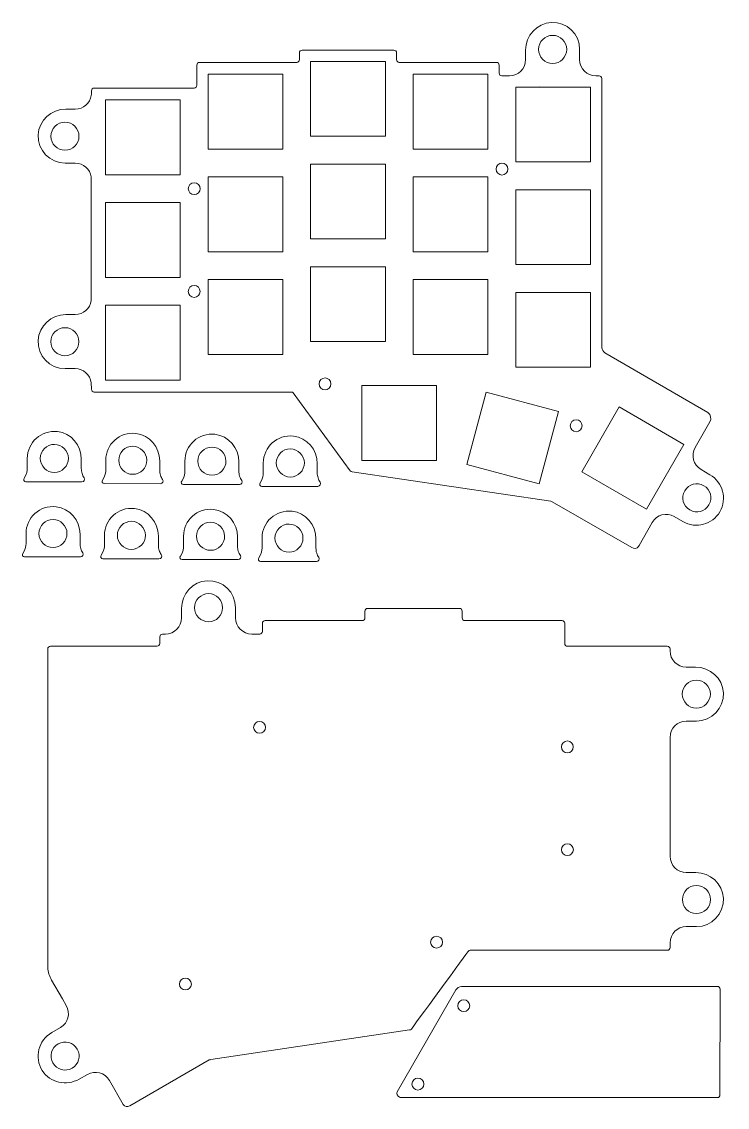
# Model space of a CAD drawing. Header units: millimetres. Extents: x 97 to 358, y 36 to 237.
# Drawn here: x 96.9 to 227.6, y 35.5 to 236.4 of the extents above; entities that cross this region are included whole.
import ezdxf

# ---------------------------------------------------------------- set-up
doc = ezdxf.new("R2010")
doc.units = ezdxf.units.MM
doc.header["$MEASUREMENT"] = 0
doc.layers.add('_U+5207_U+65AD_U+30D1_U+30B9', color=7, linetype='Continuous')

# ---------------------------------------------------------------- blocks, each defined once
blk = doc.blocks.new('block 4')
at = {"layer": '_U+5207_U+65AD_U+30D1_U+30B9', "color": 1, "lineweight": 9, "true_color": 0xff0000}
blk.add_open_spline([(192.62, 231.28), (192.62, 232.71), (193.78, 233.88), (195.22, 233.88), (196.65, 233.88), (197.82, 232.71), (197.82, 231.28), (197.82, 229.84), (196.65, 228.68), (195.22, 228.68), (193.78, 228.68), (192.62, 229.84), (192.62, 231.28), (192.62, 231.28), (192.62, 231.28), (192.62, 231.28)], degree=3, knots=[0, 0, 0, 0, 1, 1, 1, 2, 2, 2, 3, 3, 3, 4, 4, 4, 5, 5, 5, 5], dxfattribs=at)
blk = doc.blocks.new('block 3')
at = {"layer": '_U+5207_U+65AD_U+30D1_U+30B9', "color": 1, "lineweight": 9, "true_color": 0xff0000}
blk.add_open_spline([(185.82, 226.39), (185.55, 226.39), (185.32, 226.61), (185.32, 226.89), (185.32, 226.89), (185.32, 228.39), (185.32, 228.39), (185.32, 228.66), (185.1, 228.89), (184.82, 228.89), (184.82, 228.89), (166.82, 228.89), (166.82, 228.89), (166.54, 228.89), (166.32, 229.11), (166.32, 229.39), (166.32, 229.39), (166.32, 230.64), (166.32, 230.64), (166.32, 230.91), (166.1, 231.14), (165.82, 231.14), (165.82, 231.14), (148.82, 231.14), (148.82, 231.14), (148.54, 231.14), (148.32, 230.91), (148.32, 230.64), (148.32, 230.64), (148.32, 229.39), (148.32, 229.39), (148.32, 229.11), (148.1, 228.89), (147.82, 228.89), (147.82, 228.89), (129.82, 228.89), (129.82, 228.89), (129.54, 228.89), (129.32, 228.66), (129.32, 228.39), (129.32, 228.39), (129.32, 224.64), (129.32, 224.64), (129.32, 224.36), (129.09, 224.14), (128.82, 224.14), (128.82, 224.14), (110.31, 224.14), (110.31, 224.14), (110.04, 224.14), (109.81, 223.91), (109.81, 223.64), (109.81, 223.64), (109.81, 222.97), (109.81, 222.97), (109.81, 222.97), (109.77, 222.75), (109.77, 222.75), (109.54, 221.32), (108.3, 220.23), (106.81, 220.23), (106.81, 220.23), (105.07, 220.23), (105.07, 220.23), (102.37, 220.23), (100.06, 218.16), (99.93, 215.47), (99.8, 212.6), (102.08, 210.23), (104.93, 210.23), (104.93, 210.23), (106.81, 210.23), (106.81, 210.23), (108.31, 210.23), (109.54, 209.13), (109.77, 207.7), (109.77, 207.7), (109.77, 184.79), (109.77, 184.79), (109.56, 183.33), (108.31, 182.21), (106.8, 182.21), (106.8, 182.21), (105.06, 182.21), (105.06, 182.21), (102.36, 182.21), (100.05, 180.14), (99.92, 177.45), (99.79, 174.58), (102.07, 172.21), (104.92, 172.21), (104.92, 172.21), (106.8, 172.21), (106.8, 172.21), (108.32, 172.21), (109.57, 171.08), (109.77, 169.61), (109.77, 169.61), (109.81, 168.38), (109.81, 168.38), (109.81, 168.11), (110.04, 167.88), (110.31, 167.88), (110.31, 167.88), (146.82, 167.88), (146.82, 167.88), (146.95, 167.88), (147.08, 167.83), (147.17, 167.74), (147.17, 167.74), (157.72, 153.28), (157.72, 153.28), (157.82, 153.2), (157.94, 153.14), (158.07, 153.13), (158.07, 153.13), (194.86, 147.66), (194.86, 147.66), (194.96, 147.65), (195.05, 147.62), (195.14, 147.59), (195.14, 147.59), (209.89, 139.1), (209.89, 139.1), (210.29, 138.82), (210.83, 138.92), (211.11, 139.31), (211.11, 139.31), (211.22, 139.51), (211.22, 139.51), (211.22, 139.51), (213.64, 143.75), (213.64, 143.75), (214.47, 145.19), (216.32, 145.68), (217.75, 144.84), (217.75, 144.84), (219.36, 143.9), (219.36, 143.9), (221.75, 142.52), (224.81, 143.34), (226.19, 145.73), (227.57, 148.13), (226.75, 151.18), (224.36, 152.57), (224.36, 152.57), (224.36, 152.57), (224.36, 152.57), (224.36, 152.57), (222.71, 153.53), (222.71, 153.53), (221.29, 154.37), (220.81, 156.18), (221.62, 157.61), (221.62, 157.61), (224.1, 161.94), (224.1, 161.94), (224.1, 161.94), (224.36, 162.37), (224.36, 162.37), (224.67, 162.95), (224.51, 163.67), (223.98, 164.07), (223.98, 164.07), (204.9, 175.11), (204.9, 175.11), (204.61, 175.37), (204.4, 175.71), (204.32, 176.1), (204.32, 176.1), (204.32, 208.39), (204.32, 208.39), (204.32, 208.39), (204.32, 224.65), (204.32, 224.65), (204.32, 224.65), (204.32, 225.89), (204.32, 225.89), (204.32, 226.16), (204.1, 226.39), (203.82, 226.39), (203.82, 226.39), (203.22, 226.39), (203.22, 226.39), (201.56, 226.4), (200.22, 227.74), (200.22, 229.39), (200.22, 229.39), (200.22, 231.28), (200.22, 231.28), (200.22, 234.12), (197.85, 236.41), (194.98, 236.27), (192.29, 236.15), (190.22, 233.83), (190.22, 231.14), (190.22, 231.14), (190.22, 229.39), (190.22, 229.39), (190.22, 227.74), (188.88, 226.4), (187.22, 226.39), (187.22, 226.39), (185.82, 226.39), (185.82, 226.39)], degree=3, knots=[0, 0, 0, 0, 1, 1, 1, 2, 2, 2, 3, 3, 3, 4, 4, 4, 5, 5, 5, 6, 6, 6, 7, 7, 7, 8, 8, 8, 9, 9, 9, 10, 10, 10, 11, 11, 11, 12, 12, 12, 13, 13, 13, 14, 14, 14, 15, 15, 15, 16, 16, 16, 17, 17, 17, 18, 18, 18, 19, 19, 19, 20, 20, 20, 21, 21, 21, 22, 22, 22, 23, 23, 23, 24, 24, 24, 25, 25, 25, 26, 26, 26, 27, 27, 27, 28, 28, 28, 29, 29, 29, 30, 30, 30, 31, 31, 31, 32, 32, 32, 33, 33, 33, 34, 34, 34, 35, 35, 35, 36, 36, 36, 37, 37, 37, 38, 38, 38, 39, 39, 39, 40, 40, 40, 41, 41, 41, 42, 42, 42, 43, 43, 43, 44, 44, 44, 45, 45, 45, 46, 46, 46, 47, 47, 47, 48, 48, 48, 49, 49, 49, 50, 50, 50, 51, 51, 51, 52, 52, 52, 53, 53, 53, 54, 54, 54, 55, 55, 55, 56, 56, 56, 57, 57, 57, 58, 58, 58, 59, 59, 59, 60, 60, 60, 61, 61, 61, 62, 62, 62, 63, 63, 63, 64, 64, 64, 65, 65, 65, 66, 66, 66, 67, 67, 67, 68, 68, 68, 68], dxfattribs=at)
at = {"layer": '_U+5207_U+65AD_U+30D1_U+30B9'}
blk.add_blockref('block 4', (0, 0), dxfattribs=at)
blk = doc.blocks.new('block 5')
at = {"layer": '_U+5207_U+65AD_U+30D1_U+30B9', "color": 1, "lineweight": 9, "true_color": 0xff0000}
blk.add_open_spline([(104.89, 212.62), (103.46, 212.62), (102.29, 213.78), (102.29, 215.22), (102.29, 216.65), (103.46, 217.82), (104.89, 217.82), (106.33, 217.82), (107.49, 216.65), (107.49, 215.22), (107.49, 213.78), (106.33, 212.62), (104.89, 212.62), (104.89, 212.62), (104.89, 212.62), (104.89, 212.62)], degree=3, knots=[0, 0, 0, 0, 1, 1, 1, 2, 2, 2, 3, 3, 3, 4, 4, 4, 5, 5, 5, 5], dxfattribs=at)
blk = doc.blocks.new('block 6')
at = {"layer": '_U+5207_U+65AD_U+30D1_U+30B9', "color": 1, "lineweight": 9, "true_color": 0xff0000}
blk.add_open_spline([(104.88, 174.59), (103.45, 174.59), (102.28, 175.76), (102.28, 177.19), (102.28, 178.63), (103.45, 179.79), (104.88, 179.79), (106.32, 179.79), (107.48, 178.63), (107.48, 177.19), (107.48, 175.76), (106.32, 174.59), (104.88, 174.59), (104.88, 174.59), (104.88, 174.59), (104.88, 174.59)], degree=3, knots=[0, 0, 0, 0, 1, 1, 1, 2, 2, 2, 3, 3, 3, 4, 4, 4, 5, 5, 5, 5], dxfattribs=at)
blk = doc.blocks.new('block 7')
at = {"layer": '_U+5207_U+65AD_U+30D1_U+30B9', "color": 1, "lineweight": 9, "true_color": 0xff0000}
blk.add_open_spline([(184.74, 209.14), (184.74, 209.74), (185.23, 210.24), (185.84, 210.24), (186.45, 210.24), (186.94, 209.74), (186.94, 209.14), (186.94, 208.53), (186.45, 208.04), (185.84, 208.04), (185.23, 208.04), (184.74, 208.53), (184.74, 209.14)], degree=3, knots=[0, 0, 0, 0, 1, 1, 1, 2, 2, 2, 3, 3, 3, 4, 4, 4, 4], dxfattribs=at)
blk = doc.blocks.new('block 8')
at = {"layer": '_U+5207_U+65AD_U+30D1_U+30B9', "color": 1, "lineweight": 9, "true_color": 0xff0000}
blk.add_open_spline([(127.73, 205.51), (127.73, 206.12), (128.22, 206.61), (128.83, 206.61), (129.44, 206.61), (129.93, 206.12), (129.93, 205.51), (129.93, 204.91), (129.44, 204.41), (128.83, 204.41), (128.22, 204.41), (127.73, 204.91), (127.73, 205.51)], degree=3, knots=[0, 0, 0, 0, 1, 1, 1, 2, 2, 2, 3, 3, 3, 4, 4, 4, 4], dxfattribs=at)
blk = doc.blocks.new('block 9')
at = {"layer": '_U+5207_U+65AD_U+30D1_U+30B9', "color": 1, "lineweight": 9, "true_color": 0xff0000}
blk.add_open_spline([(127.72, 186.5), (127.72, 187.11), (128.21, 187.6), (128.82, 187.6), (129.43, 187.6), (129.92, 187.11), (129.92, 186.5), (129.92, 185.89), (129.43, 185.4), (128.82, 185.4), (128.21, 185.4), (127.72, 185.89), (127.72, 186.5)], degree=3, knots=[0, 0, 0, 0, 1, 1, 1, 2, 2, 2, 3, 3, 3, 4, 4, 4, 4], dxfattribs=at)
blk = doc.blocks.new('block 10')
at = {"layer": '_U+5207_U+65AD_U+30D1_U+30B9', "color": 1, "lineweight": 9, "true_color": 0xff0000}
blk.add_open_spline([(198.48, 161.63), (198.48, 162.24), (198.98, 162.73), (199.58, 162.73), (200.19, 162.73), (200.68, 162.24), (200.68, 161.63), (200.68, 161.03), (200.19, 160.53), (199.58, 160.53), (198.98, 160.53), (198.48, 161.03), (198.48, 161.63)], degree=3, knots=[0, 0, 0, 0, 1, 1, 1, 2, 2, 2, 3, 3, 3, 4, 4, 4, 4], dxfattribs=at)
blk = doc.blocks.new('block 11')
at = {"layer": '_U+5207_U+65AD_U+30D1_U+30B9', "color": 1, "lineweight": 9, "true_color": 0xff0000}
blk.add_open_spline([(151.96, 169.39), (151.96, 170), (152.46, 170.49), (153.06, 170.49), (153.67, 170.49), (154.16, 170), (154.16, 169.39), (154.16, 168.78), (153.67, 168.29), (153.06, 168.29), (152.46, 168.29), (151.96, 168.78), (151.96, 169.39)], degree=3, knots=[0, 0, 0, 0, 1, 1, 1, 2, 2, 2, 3, 3, 3, 4, 4, 4, 4], dxfattribs=at)
blk = doc.blocks.new('block 12')
at = {"layer": '_U+5207_U+65AD_U+30D1_U+30B9', "color": 1, "lineweight": 9, "true_color": 0xff0000}
blk.add_lwpolyline([(112.39, 221.95), (112.39, 208.1), (126.24, 208.1), (126.24, 221.95), (112.39, 221.95)], dxfattribs=at)
blk = doc.blocks.new('block 13')
at = {"layer": '_U+5207_U+65AD_U+30D1_U+30B9', "color": 1, "lineweight": 9, "true_color": 0xff0000}
blk.add_lwpolyline([(112.39, 202.94), (112.39, 189.09), (126.24, 189.09), (126.24, 202.94), (112.39, 202.94)], dxfattribs=at)
blk = doc.blocks.new('block 14')
at = {"layer": '_U+5207_U+65AD_U+30D1_U+30B9', "color": 1, "lineweight": 9, "true_color": 0xff0000}
blk.add_lwpolyline([(112.39, 183.94), (112.39, 170.09), (126.24, 170.09), (126.24, 183.94), (112.39, 183.94)], dxfattribs=at)
blk = doc.blocks.new('block 15')
at = {"layer": '_U+5207_U+65AD_U+30D1_U+30B9', "color": 1, "lineweight": 9, "true_color": 0xff0000}
blk.add_lwpolyline([(131.39, 226.7), (131.39, 212.85), (145.24, 212.85), (145.24, 226.7), (131.39, 226.7)], dxfattribs=at)
blk = doc.blocks.new('block 16')
at = {"layer": '_U+5207_U+65AD_U+30D1_U+30B9', "color": 1, "lineweight": 9, "true_color": 0xff0000}
blk.add_lwpolyline([(131.39, 207.69), (131.39, 193.84), (145.24, 193.84), (145.24, 207.69), (131.39, 207.69)], dxfattribs=at)
blk = doc.blocks.new('block 17')
at = {"layer": '_U+5207_U+65AD_U+30D1_U+30B9', "color": 1, "lineweight": 9, "true_color": 0xff0000}
blk.add_lwpolyline([(131.39, 188.69), (131.39, 174.84), (145.24, 174.84), (145.24, 188.69), (131.39, 188.69)], dxfattribs=at)
blk = doc.blocks.new('block 18')
at = {"layer": '_U+5207_U+65AD_U+30D1_U+30B9', "color": 1, "lineweight": 9, "true_color": 0xff0000}
blk.add_lwpolyline([(150.39, 229.07), (150.39, 215.22), (164.24, 215.22), (164.24, 229.07), (150.39, 229.07)], dxfattribs=at)
blk = doc.blocks.new('block 19')
at = {"layer": '_U+5207_U+65AD_U+30D1_U+30B9', "color": 1, "lineweight": 9, "true_color": 0xff0000}
blk.add_lwpolyline([(150.39, 210.07), (150.39, 196.22), (164.24, 196.22), (164.24, 210.07), (150.39, 210.07)], dxfattribs=at)
blk = doc.blocks.new('block 20')
at = {"layer": '_U+5207_U+65AD_U+30D1_U+30B9', "color": 1, "lineweight": 9, "true_color": 0xff0000}
blk.add_lwpolyline([(150.39, 191.07), (150.39, 177.22), (164.24, 177.22), (164.24, 191.07), (150.39, 191.07)], dxfattribs=at)
blk = doc.blocks.new('block 21')
at = {"layer": '_U+5207_U+65AD_U+30D1_U+30B9', "color": 1, "lineweight": 9, "true_color": 0xff0000}
blk.add_lwpolyline([(169.39, 226.7), (169.39, 212.85), (183.24, 212.85), (183.24, 226.7), (169.39, 226.7)], dxfattribs=at)
blk = doc.blocks.new('block 22')
at = {"layer": '_U+5207_U+65AD_U+30D1_U+30B9', "color": 1, "lineweight": 9, "true_color": 0xff0000}
blk.add_lwpolyline([(169.39, 207.69), (169.39, 193.84), (183.24, 193.84), (183.24, 207.69), (169.39, 207.69)], dxfattribs=at)
blk = doc.blocks.new('block 23')
at = {"layer": '_U+5207_U+65AD_U+30D1_U+30B9', "color": 1, "lineweight": 9, "true_color": 0xff0000}
blk.add_lwpolyline([(169.39, 188.69), (169.39, 174.84), (183.24, 174.84), (183.24, 188.69), (169.39, 188.69)], dxfattribs=at)
blk = doc.blocks.new('block 24')
at = {"layer": '_U+5207_U+65AD_U+30D1_U+30B9', "color": 1, "lineweight": 9, "true_color": 0xff0000}
blk.add_lwpolyline([(188.39, 224.32), (188.39, 210.47), (202.24, 210.47), (202.24, 224.32), (188.39, 224.32)], dxfattribs=at)
blk = doc.blocks.new('block 25')
at = {"layer": '_U+5207_U+65AD_U+30D1_U+30B9', "color": 1, "lineweight": 9, "true_color": 0xff0000}
blk.add_lwpolyline([(188.39, 205.32), (188.39, 191.47), (202.24, 191.47), (202.24, 205.32), (188.39, 205.32)], dxfattribs=at)
blk = doc.blocks.new('block 26')
at = {"layer": '_U+5207_U+65AD_U+30D1_U+30B9', "color": 1, "lineweight": 9, "true_color": 0xff0000}
blk.add_lwpolyline([(188.39, 186.32), (188.39, 172.47), (202.24, 172.47), (202.24, 186.32), (188.39, 186.32)], dxfattribs=at)
blk = doc.blocks.new('block 27')
at = {"layer": '_U+5207_U+65AD_U+30D1_U+30B9', "color": 1, "lineweight": 9, "true_color": 0xff0000}
blk.add_lwpolyline([(159.89, 169.07), (159.89, 155.22), (173.74, 155.22), (173.74, 169.07), (159.89, 169.07)], dxfattribs=at)
blk = doc.blocks.new('block 28')
at = {"layer": '_U+5207_U+65AD_U+30D1_U+30B9', "color": 1, "lineweight": 9, "true_color": 0xff0000}
blk.add_lwpolyline([(182.92, 167.87), (179.35, 154.49), (192.73, 150.91), (196.3, 164.3), (182.92, 167.87)], dxfattribs=at)
blk = doc.blocks.new('block 29')
at = {"layer": '_U+5207_U+65AD_U+30D1_U+30B9', "color": 1, "lineweight": 9, "true_color": 0xff0000}
blk.add_lwpolyline([(207.53, 165.11), (200.61, 153.11), (212.61, 146.19), (219.53, 158.19), (207.53, 165.11)], dxfattribs=at)
blk = doc.blocks.new('block 30')
at = {"layer": '_U+5207_U+65AD_U+30D1_U+30B9', "color": 1, "lineweight": 9, "true_color": 0xff0000}
blk.add_lwpolyline([(131.39, 188.69), (131.39, 188.69)], dxfattribs=at)
blk = doc.blocks.new('block 2')
at = {"layer": '_U+5207_U+65AD_U+30D1_U+30B9', "color": 1, "lineweight": 9, "true_color": 0xff0000}
blk.add_lwpolyline([(192.84, 224.49), (192.84, 224.49)], dxfattribs=at)
blk.add_lwpolyline([(192.84, 224.49), (192.84, 224.49)], dxfattribs=at)
blk.add_open_spline([(224.18, 147), (223.46, 145.76), (221.87, 145.33), (220.63, 146.05), (219.39, 146.77), (218.96, 148.36), (219.68, 149.6), (220.4, 150.84), (221.99, 151.27), (223.23, 150.55), (224.47, 149.84), (224.9, 148.24), (224.18, 147)], degree=3, knots=[0, 0, 0, 0, 1, 1, 1, 2, 2, 2, 3, 3, 3, 4, 4, 4, 4], dxfattribs=at)
at = {"layer": '_U+5207_U+65AD_U+30D1_U+30B9'}
for name in ['block 3', 'block 18', 'block 15', 'block 21', 'block 24', 'block 12', 'block 5', 'block 19', 'block 7', 'block 16', 'block 22', 'block 8', 'block 25', 'block 13', 'block 20', 'block 9', 'block 17', 'block 30', 'block 23', 'block 26', 'block 14', 'block 6', 'block 11', 'block 27', 'block 28', 'block 29', 'block 10']:
    blk.add_blockref(name, (0, 0), dxfattribs=at)
blk = doc.blocks.new('block 33')
at = {"layer": '_U+5207_U+65AD_U+30D1_U+30B9', "color": 1, "lineweight": 9, "true_color": 0xff0000}
blk.add_open_spline([(221.84, 114.58), (223.28, 114.58), (224.44, 113.42), (224.44, 111.98), (224.44, 110.54), (223.28, 109.38), (221.84, 109.38), (220.41, 109.38), (219.24, 110.54), (219.24, 111.98), (219.24, 113.42), (220.41, 114.58), (221.84, 114.58), (221.84, 114.58), (221.84, 114.58), (221.84, 114.58)], degree=3, knots=[0, 0, 0, 0, 1, 1, 1, 2, 2, 2, 3, 3, 3, 4, 4, 4, 5, 5, 5, 5], dxfattribs=at)
blk = doc.blocks.new('block 32')
at = {"layer": '_U+5207_U+65AD_U+30D1_U+30B9'}
blk.add_blockref('block 33', (0, 0), dxfattribs=at)
blk = doc.blocks.new('block 35')
at = {"layer": '_U+5207_U+65AD_U+30D1_U+30B9', "color": 1, "lineweight": 9, "true_color": 0xff0000}
blk.add_open_spline([(221.86, 76.56), (223.29, 76.56), (224.46, 75.39), (224.46, 73.96), (224.46, 72.52), (223.29, 71.36), (221.86, 71.36), (220.42, 71.36), (219.26, 72.52), (219.26, 73.96), (219.26, 75.39), (220.42, 76.56), (221.86, 76.56), (221.86, 76.56), (221.86, 76.56), (221.86, 76.56)], degree=3, knots=[0, 0, 0, 0, 1, 1, 1, 2, 2, 2, 3, 3, 3, 4, 4, 4, 5, 5, 5, 5], dxfattribs=at)
blk = doc.blocks.new('block 34')
at = {"layer": '_U+5207_U+65AD_U+30D1_U+30B9'}
blk.add_blockref('block 35', (0, 0), dxfattribs=at)
blk = doc.blocks.new('block 37')
at = {"layer": '_U+5207_U+65AD_U+30D1_U+30B9', "color": 1, "lineweight": 9, "true_color": 0xff0000}
blk.add_open_spline([(128.89, 127.97), (128.89, 129.41), (130.05, 130.57), (131.49, 130.57), (132.93, 130.57), (134.09, 129.41), (134.09, 127.97), (134.09, 126.54), (132.93, 125.37), (131.49, 125.37), (130.05, 125.37), (128.89, 126.54), (128.89, 127.97), (128.89, 127.97), (128.89, 127.97), (128.89, 127.97)], degree=3, knots=[0, 0, 0, 0, 1, 1, 1, 2, 2, 2, 3, 3, 3, 4, 4, 4, 5, 5, 5, 5], dxfattribs=at)
blk = doc.blocks.new('block 36')
at = {"layer": '_U+5207_U+65AD_U+30D1_U+30B9'}
blk.add_blockref('block 37', (0, 0), dxfattribs=at)
blk = doc.blocks.new('block 38')
at = {"layer": '_U+5207_U+65AD_U+30D1_U+30B9', "color": 1, "lineweight": 9, "true_color": 0xff0000}
blk.add_open_spline([(106.21, 42.75), (104.96, 42.04), (103.38, 42.47), (102.66, 43.72), (101.95, 44.97), (102.39, 46.55), (103.64, 47.26), (104.88, 47.98), (106.47, 47.54), (107.18, 46.29), (107.89, 45.05), (107.46, 43.46), (106.21, 42.75), (106.21, 42.75), (106.21, 42.75), (106.21, 42.75)], degree=3, knots=[0, 0, 0, 0, 1, 1, 1, 2, 2, 2, 3, 3, 3, 4, 4, 4, 5, 5, 5, 5], dxfattribs=at)
blk = doc.blocks.new('block 39')
at = {"layer": '_U+5207_U+65AD_U+30D1_U+30B9', "color": 1, "lineweight": 9, "true_color": 0xff0000}
blk.add_open_spline([(174.82, 66.08), (174.82, 66.69), (174.32, 67.18), (173.72, 67.18), (173.11, 67.18), (172.62, 66.69), (172.62, 66.08), (172.62, 65.48), (173.11, 64.98), (173.72, 64.98), (174.32, 64.98), (174.82, 65.48), (174.82, 66.08)], degree=3, knots=[0, 0, 0, 0, 1, 1, 1, 2, 2, 2, 3, 3, 3, 4, 4, 4, 4], dxfattribs=at)
blk = doc.blocks.new('block 40')
at = {"layer": '_U+5207_U+65AD_U+30D1_U+30B9', "color": 1, "lineweight": 9, "true_color": 0xff0000}
blk.add_open_spline([(142.04, 105.83), (142.04, 106.44), (141.54, 106.93), (140.94, 106.93), (140.33, 106.93), (139.84, 106.44), (139.84, 105.83), (139.84, 105.22), (140.33, 104.73), (140.94, 104.73), (141.54, 104.73), (142.04, 105.22), (142.04, 105.83)], degree=3, knots=[0, 0, 0, 0, 1, 1, 1, 2, 2, 2, 3, 3, 3, 4, 4, 4, 4], dxfattribs=at)
blk = doc.blocks.new('block 41')
at = {"layer": '_U+5207_U+65AD_U+30D1_U+30B9', "color": 1, "lineweight": 9, "true_color": 0xff0000}
blk.add_open_spline([(199.05, 102.21), (199.05, 102.82), (198.56, 103.31), (197.95, 103.31), (197.34, 103.31), (196.85, 102.82), (196.85, 102.21), (196.85, 101.6), (197.34, 101.11), (197.95, 101.11), (198.56, 101.11), (199.05, 101.6), (199.05, 102.21)], degree=3, knots=[0, 0, 0, 0, 1, 1, 1, 2, 2, 2, 3, 3, 3, 4, 4, 4, 4], dxfattribs=at)
blk = doc.blocks.new('block 42')
at = {"layer": '_U+5207_U+65AD_U+30D1_U+30B9', "color": 1, "lineweight": 9, "true_color": 0xff0000}
blk.add_open_spline([(199.06, 83.19), (199.06, 83.8), (198.57, 84.29), (197.96, 84.29), (197.35, 84.29), (196.86, 83.8), (196.86, 83.19), (196.86, 82.59), (197.35, 82.09), (197.96, 82.09), (198.57, 82.09), (199.06, 82.59), (199.06, 83.19)], degree=3, knots=[0, 0, 0, 0, 1, 1, 1, 2, 2, 2, 3, 3, 3, 4, 4, 4, 4], dxfattribs=at)
blk = doc.blocks.new('block 43')
at = {"layer": '_U+5207_U+65AD_U+30D1_U+30B9', "color": 1, "lineweight": 9, "true_color": 0xff0000}
blk.add_open_spline([(128.3, 58.33), (128.3, 58.94), (127.8, 59.43), (127.2, 59.43), (126.59, 59.43), (126.1, 58.94), (126.1, 58.33), (126.1, 57.72), (126.59, 57.23), (127.2, 57.23), (127.8, 57.23), (128.3, 57.72), (128.3, 58.33)], degree=3, knots=[0, 0, 0, 0, 1, 1, 1, 2, 2, 2, 3, 3, 3, 4, 4, 4, 4], dxfattribs=at)
blk = doc.blocks.new('block 31')
at = {"layer": '_U+5207_U+65AD_U+30D1_U+30B9', "color": 1, "lineweight": 9, "true_color": 0xff0000}
blk.add_open_spline([(105.13, 54.37), (105.95, 52.93), (105.52, 51.1), (104.08, 50.28), (104.08, 50.28), (102.45, 49.35), (102.45, 49.35), (99.98, 47.94), (99.16, 44.75), (100.7, 42.32), (102.15, 40.05), (105.18, 39.4), (107.52, 40.73), (107.52, 40.73), (109.04, 41.6), (109.04, 41.6), (110.48, 42.42), (112.31, 41.92), (113.13, 40.48), (113.13, 40.48), (115.65, 36.03), (115.65, 36.03), (115.66, 36.02), (115.66, 36.01), (115.67, 36.01), (115.95, 35.61), (116.49, 35.52), (116.88, 35.8), (116.88, 35.8), (131.63, 44.29), (131.63, 44.29), (131.73, 44.32), (131.82, 44.34), (131.91, 44.36), (131.91, 44.36), (168.71, 49.83), (168.71, 49.83), (168.84, 49.84), (168.96, 49.89), (169.06, 49.98), (169.06, 49.98), (179.61, 64.44), (179.61, 64.43), (179.7, 64.53), (179.83, 64.58), (179.96, 64.58), (179.96, 64.58), (216.46, 64.58), (216.46, 64.58), (216.74, 64.58), (216.96, 64.8), (216.96, 65.08), (216.96, 65.08), (216.97, 65.96), (216.97, 65.96), (216.97, 67.62), (218.32, 68.96), (219.97, 68.96), (219.97, 68.96), (221.86, 68.96), (221.86, 68.96), (224.7, 68.96), (226.99, 71.33), (226.85, 74.2), (226.72, 76.89), (224.41, 78.96), (221.72, 78.96), (221.72, 78.96), (219.97, 78.96), (219.97, 78.96), (218.32, 78.96), (216.97, 80.3), (216.97, 81.96), (216.97, 81.96), (216.96, 82.58), (216.96, 82.58), (216.96, 82.58), (216.96, 103.5), (216.96, 103.5), (216.96, 103.5), (216.96, 103.98), (216.96, 103.98), (216.96, 105.64), (218.3, 106.98), (219.96, 106.98), (219.96, 106.98), (221.84, 106.98), (221.84, 106.98), (224.68, 106.98), (226.97, 109.35), (226.84, 112.22), (226.71, 114.91), (224.39, 116.98), (221.7, 116.98), (221.7, 116.98), (219.96, 116.98), (219.96, 116.98), (218.3, 116.98), (216.96, 118.32), (216.96, 119.98), (216.96, 119.98), (216.96, 120.33), (216.96, 120.33), (216.96, 120.61), (216.74, 120.83), (216.46, 120.83), (216.46, 120.83), (197.96, 120.83), (197.96, 120.83), (197.68, 120.83), (197.46, 121.06), (197.46, 121.33), (197.46, 121.33), (197.46, 125.08), (197.46, 125.08), (197.46, 125.36), (197.24, 125.58), (196.96, 125.58), (196.96, 125.58), (178.96, 125.58), (178.96, 125.58), (178.68, 125.58), (178.46, 125.81), (178.46, 126.08), (178.46, 126.08), (178.46, 127.33), (178.46, 127.33), (178.46, 127.61), (178.24, 127.83), (177.96, 127.83), (177.96, 127.83), (160.96, 127.83), (160.96, 127.83), (160.68, 127.83), (160.46, 127.61), (160.46, 127.33), (160.46, 127.33), (160.46, 126.08), (160.46, 126.08), (160.46, 125.81), (160.23, 125.58), (159.96, 125.58), (159.96, 125.58), (141.96, 125.58), (141.96, 125.58), (141.68, 125.58), (141.46, 125.36), (141.46, 125.08), (141.46, 125.08), (141.46, 123.58), (141.46, 123.58), (141.46, 123.31), (141.23, 123.08), (140.96, 123.08), (140.96, 123.08), (139.49, 123.09), (139.49, 123.09), (137.83, 123.09), (136.49, 124.43), (136.49, 126.09), (136.49, 126.09), (136.49, 127.97), (136.49, 127.97), (136.49, 130.81), (134.12, 133.1), (131.25, 132.97), (128.56, 132.84), (126.49, 130.52), (126.49, 127.83), (126.49, 127.83), (126.49, 126.09), (126.49, 126.09), (126.49, 124.43), (125.15, 123.09), (123.49, 123.09), (123.49, 123.09), (122.96, 123.08), (122.96, 123.08), (122.68, 123.08), (122.46, 122.86), (122.46, 122.58), (122.46, 122.58), (122.46, 121.35), (122.46, 121.35), (122.43, 121.08), (122.22, 120.87), (121.95, 120.83), (121.95, 120.83), (102.2, 120.83), (102.2, 120.83), (101.93, 120.83), (101.7, 120.6), (101.7, 120.33), (101.7, 120.33), (101.7, 61.37), (101.7, 61.37), (101.75, 60.55), (101.99, 59.76), (102.42, 59.07), (102.42, 59.07), (104.43, 55.56), (104.43, 55.56), (104.43, 55.56), (105.13, 54.37), (105.13, 54.37)], degree=3, knots=[0, 0, 0, 0, 1, 1, 1, 2, 2, 2, 3, 3, 3, 4, 4, 4, 5, 5, 5, 6, 6, 6, 7, 7, 7, 8, 8, 8, 9, 9, 9, 10, 10, 10, 11, 11, 11, 12, 12, 12, 13, 13, 13, 14, 14, 14, 15, 15, 15, 16, 16, 16, 17, 17, 17, 18, 18, 18, 19, 19, 19, 20, 20, 20, 21, 21, 21, 22, 22, 22, 23, 23, 23, 24, 24, 24, 25, 25, 25, 26, 26, 26, 27, 27, 27, 28, 28, 28, 29, 29, 29, 30, 30, 30, 31, 31, 31, 32, 32, 32, 33, 33, 33, 34, 34, 34, 35, 35, 35, 36, 36, 36, 37, 37, 37, 38, 38, 38, 39, 39, 39, 40, 40, 40, 41, 41, 41, 42, 42, 42, 43, 43, 43, 44, 44, 44, 45, 45, 45, 46, 46, 46, 47, 47, 47, 48, 48, 48, 49, 49, 49, 50, 50, 50, 51, 51, 51, 52, 52, 52, 53, 53, 53, 54, 54, 54, 55, 55, 55, 56, 56, 56, 57, 57, 57, 58, 58, 58, 59, 59, 59, 60, 60, 60, 61, 61, 61, 62, 62, 62, 63, 63, 63, 64, 64, 64, 65, 65, 65, 66, 66, 66, 67, 67, 67, 68, 68, 68, 68], dxfattribs=at)
at = {"layer": '_U+5207_U+65AD_U+30D1_U+30B9'}
for name in ['block 36', 'block 32', 'block 40', 'block 41', 'block 42', 'block 34', 'block 39', 'block 43', 'block 38']:
    blk.add_blockref(name, (0, 0), dxfattribs=at)
blk = doc.blocks.new('block 49')
at = {"layer": '_U+5207_U+65AD_U+30D1_U+30B9', "color": 1, "lineweight": 9, "true_color": 0xff0000}
blk.add_open_spline([(100.32, 155.59), (100.32, 157.04), (101.51, 158.21), (102.96, 158.19), (104.34, 158.17), (105.5, 157.01), (105.52, 155.63), (105.54, 154.17), (104.37, 152.99), (102.92, 152.99), (101.49, 152.99), (100.32, 154.15), (100.32, 155.59), (100.32, 155.59), (100.32, 155.59), (100.32, 155.59)], degree=3, knots=[0, 0, 0, 0, 1, 1, 1, 2, 2, 2, 3, 3, 3, 4, 4, 4, 5, 5, 5, 5], dxfattribs=at)
blk = doc.blocks.new('block 50')
at = {"layer": '_U+5207_U+65AD_U+30D1_U+30B9', "color": 1, "lineweight": 9, "true_color": 0xff0000}
blk.add_open_spline([(108.03, 151.26), (108.43, 151.26), (108.68, 151.71), (108.45, 152.03), (108.29, 152.25), (108.15, 152.51), (108.06, 152.81), (107.95, 153.14), (107.92, 153.45), (107.92, 153.7), (107.92, 153.7), (107.92, 155.46), (107.92, 155.46), (107.92, 158.02), (106.04, 160.28), (103.49, 160.56), (100.48, 160.89), (97.92, 158.54), (97.92, 155.59), (97.92, 155.59), (97.92, 153.71), (97.92, 153.71), (97.92, 153.45), (97.89, 152.66), (97.33, 151.91), (97.33, 151.91), (97.33, 151.91), (97.33, 151.91), (97.13, 151.64), (97.32, 151.26), (97.65, 151.26), (97.65, 151.26), (108.03, 151.26), (108.03, 151.26)], degree=3, knots=[0, 0, 0, 0, 1, 1, 1, 2, 2, 2, 3, 3, 3, 4, 4, 4, 5, 5, 5, 6, 6, 6, 7, 7, 7, 8, 8, 8, 9, 9, 9, 10, 10, 10, 11, 11, 11, 11], dxfattribs=at)
blk = doc.blocks.new('block 48')
at = {"layer": '_U+5207_U+65AD_U+30D1_U+30B9'}
for name in ['block 50', 'block 49']:
    blk.add_blockref(name, (0, 0), dxfattribs=at)
blk = doc.blocks.new('block 52')
at = {"layer": '_U+5207_U+65AD_U+30D1_U+30B9', "color": 1, "lineweight": 9, "true_color": 0xff0000}
blk.add_open_spline([(114.85, 155.25), (114.85, 156.7), (116.03, 157.87), (117.48, 157.85), (118.87, 157.83), (120.03, 156.67), (120.05, 155.29), (120.07, 153.84), (118.9, 152.65), (117.45, 152.65), (116.01, 152.65), (114.85, 153.82), (114.85, 155.25), (114.85, 155.25), (114.85, 155.25), (114.85, 155.25)], degree=3, knots=[0, 0, 0, 0, 1, 1, 1, 2, 2, 2, 3, 3, 3, 4, 4, 4, 5, 5, 5, 5], dxfattribs=at)
blk = doc.blocks.new('block 53')
at = {"layer": '_U+5207_U+65AD_U+30D1_U+30B9', "color": 1, "lineweight": 9, "true_color": 0xff0000}
blk.add_open_spline([(122.56, 150.92), (122.95, 150.92), (123.2, 151.37), (122.97, 151.7), (122.82, 151.92), (122.68, 152.18), (122.58, 152.48), (122.48, 152.81), (122.45, 153.12), (122.45, 153.37), (122.45, 153.37), (122.45, 155.12), (122.45, 155.12), (122.45, 157.69), (120.57, 159.94), (118.02, 160.22), (115, 160.56), (112.45, 158.2), (112.45, 155.25), (112.45, 155.25), (112.45, 153.37), (112.45, 153.37), (112.45, 153.12), (112.41, 152.33), (111.85, 151.58), (111.85, 151.58), (111.85, 151.58), (111.85, 151.58), (111.65, 151.31), (111.84, 150.93), (112.18, 150.93), (112.18, 150.93), (122.56, 150.92), (122.56, 150.92)], degree=3, knots=[0, 0, 0, 0, 1, 1, 1, 2, 2, 2, 3, 3, 3, 4, 4, 4, 5, 5, 5, 6, 6, 6, 7, 7, 7, 8, 8, 8, 9, 9, 9, 10, 10, 10, 11, 11, 11, 11], dxfattribs=at)
blk = doc.blocks.new('block 51')
at = {"layer": '_U+5207_U+65AD_U+30D1_U+30B9'}
for name in ['block 53', 'block 52']:
    blk.add_blockref(name, (0, 0), dxfattribs=at)
blk = doc.blocks.new('block 55')
at = {"layer": '_U+5207_U+65AD_U+30D1_U+30B9', "color": 1, "lineweight": 9, "true_color": 0xff0000}
blk.add_open_spline([(129.51, 155.09), (129.51, 156.54), (130.69, 157.71), (132.15, 157.69), (133.53, 157.67), (134.69, 156.51), (134.71, 155.12), (134.73, 153.67), (133.56, 152.49), (132.11, 152.49), (130.67, 152.49), (129.51, 153.65), (129.51, 155.09), (129.51, 155.09), (129.51, 155.09), (129.51, 155.09)], degree=3, knots=[0, 0, 0, 0, 1, 1, 1, 2, 2, 2, 3, 3, 3, 4, 4, 4, 5, 5, 5, 5], dxfattribs=at)
blk = doc.blocks.new('block 56')
at = {"layer": '_U+5207_U+65AD_U+30D1_U+30B9', "color": 1, "lineweight": 9, "true_color": 0xff0000}
blk.add_open_spline([(137.22, 150.75), (137.62, 150.75), (137.86, 151.2), (137.63, 151.53), (137.48, 151.75), (137.34, 152.01), (137.24, 152.31), (137.14, 152.64), (137.11, 152.95), (137.11, 153.2), (137.11, 153.2), (137.11, 154.96), (137.11, 154.96), (137.11, 157.52), (135.23, 159.77), (132.68, 160.06), (129.66, 160.39), (127.11, 158.04), (127.11, 155.09), (127.11, 155.09), (127.11, 153.2), (127.11, 153.2), (127.11, 152.95), (127.08, 152.16), (126.51, 151.41), (126.51, 151.41), (126.51, 151.41), (126.51, 151.41), (126.31, 151.14), (126.5, 150.76), (126.84, 150.76), (126.84, 150.76), (137.22, 150.75), (137.22, 150.75)], degree=3, knots=[0, 0, 0, 0, 1, 1, 1, 2, 2, 2, 3, 3, 3, 4, 4, 4, 5, 5, 5, 6, 6, 6, 7, 7, 7, 8, 8, 8, 9, 9, 9, 10, 10, 10, 11, 11, 11, 11], dxfattribs=at)
blk = doc.blocks.new('block 54')
at = {"layer": '_U+5207_U+65AD_U+30D1_U+30B9'}
for name in ['block 56', 'block 55']:
    blk.add_blockref(name, (0, 0), dxfattribs=at)
blk = doc.blocks.new('block 58')
at = {"layer": '_U+5207_U+65AD_U+30D1_U+30B9', "color": 1, "lineweight": 9, "true_color": 0xff0000}
blk.add_open_spline([(144.03, 154.75), (144.03, 156.2), (145.22, 157.37), (146.67, 157.35), (148.05, 157.33), (149.21, 156.17), (149.23, 154.79), (149.25, 153.34), (148.08, 152.15), (146.63, 152.15), (145.2, 152.15), (144.03, 153.32), (144.03, 154.75), (144.03, 154.75), (144.03, 154.75), (144.03, 154.75)], degree=3, knots=[0, 0, 0, 0, 1, 1, 1, 2, 2, 2, 3, 3, 3, 4, 4, 4, 5, 5, 5, 5], dxfattribs=at)
blk = doc.blocks.new('block 59')
at = {"layer": '_U+5207_U+65AD_U+30D1_U+30B9', "color": 1, "lineweight": 9, "true_color": 0xff0000}
blk.add_open_spline([(151.74, 150.42), (152.14, 150.42), (152.39, 150.87), (152.16, 151.2), (152, 151.42), (151.86, 151.68), (151.77, 151.98), (151.66, 152.31), (151.63, 152.62), (151.63, 152.87), (151.63, 152.87), (151.63, 154.62), (151.63, 154.62), (151.63, 157.19), (149.75, 159.44), (147.2, 159.72), (144.19, 160.05), (141.63, 157.7), (141.63, 154.75), (141.63, 154.75), (141.63, 152.87), (141.63, 152.87), (141.63, 152.61), (141.6, 151.83), (141.04, 151.08), (141.04, 151.08), (141.04, 151.08), (141.04, 151.08), (140.84, 150.81), (141.03, 150.42), (141.36, 150.42), (141.36, 150.42), (151.74, 150.42), (151.74, 150.42)], degree=3, knots=[0, 0, 0, 0, 1, 1, 1, 2, 2, 2, 3, 3, 3, 4, 4, 4, 5, 5, 5, 6, 6, 6, 7, 7, 7, 8, 8, 8, 9, 9, 9, 10, 10, 10, 11, 11, 11, 11], dxfattribs=at)
blk = doc.blocks.new('block 57')
at = {"layer": '_U+5207_U+65AD_U+30D1_U+30B9'}
for name in ['block 59', 'block 58']:
    blk.add_blockref(name, (0, 0), dxfattribs=at)
blk = doc.blocks.new('block 61')
at = {"layer": '_U+5207_U+65AD_U+30D1_U+30B9', "color": 1, "lineweight": 9, "true_color": 0xff0000}
blk.add_open_spline([(100.08, 141.69), (100.08, 143.14), (101.26, 144.31), (102.71, 144.29), (104.09, 144.27), (105.26, 143.11), (105.27, 141.73), (105.3, 140.27), (104.12, 139.09), (102.68, 139.09), (101.24, 139.09), (100.08, 140.25), (100.08, 141.69), (100.08, 141.69), (100.08, 141.69), (100.08, 141.69)], degree=3, knots=[0, 0, 0, 0, 1, 1, 1, 2, 2, 2, 3, 3, 3, 4, 4, 4, 5, 5, 5, 5], dxfattribs=at)
blk = doc.blocks.new('block 62')
at = {"layer": '_U+5207_U+65AD_U+30D1_U+30B9', "color": 1, "lineweight": 9, "true_color": 0xff0000}
blk.add_open_spline([(107.78, 137.36), (108.18, 137.36), (108.43, 137.81), (108.2, 138.13), (108.04, 138.35), (107.91, 138.61), (107.81, 138.91), (107.7, 139.25), (107.67, 139.55), (107.68, 139.8), (107.68, 139.8), (107.68, 141.56), (107.68, 141.56), (107.68, 144.12), (105.79, 146.38), (103.24, 146.66), (100.23, 146.99), (97.68, 144.64), (97.68, 141.69), (97.68, 141.69), (97.68, 139.81), (97.68, 139.81), (97.67, 139.55), (97.64, 138.77), (97.08, 138.01), (97.08, 138.01), (97.08, 138.01), (97.08, 138.01), (96.88, 137.74), (97.07, 137.36), (97.41, 137.36), (97.41, 137.36), (107.78, 137.36), (107.78, 137.36)], degree=3, knots=[0, 0, 0, 0, 1, 1, 1, 2, 2, 2, 3, 3, 3, 4, 4, 4, 5, 5, 5, 6, 6, 6, 7, 7, 7, 8, 8, 8, 9, 9, 9, 10, 10, 10, 11, 11, 11, 11], dxfattribs=at)
blk = doc.blocks.new('block 60')
at = {"layer": '_U+5207_U+65AD_U+30D1_U+30B9'}
for name in ['block 62', 'block 61']:
    blk.add_blockref(name, (0, 0), dxfattribs=at)
blk = doc.blocks.new('block 64')
at = {"layer": '_U+5207_U+65AD_U+30D1_U+30B9', "color": 1, "lineweight": 9, "true_color": 0xff0000}
blk.add_open_spline([(114.6, 141.36), (114.6, 142.8), (115.78, 143.98), (117.24, 143.96), (118.62, 143.94), (119.78, 142.77), (119.8, 141.39), (119.82, 139.94), (118.65, 138.76), (117.2, 138.76), (115.76, 138.76), (114.6, 139.92), (114.6, 141.36), (114.6, 141.36), (114.6, 141.36), (114.6, 141.36)], degree=3, knots=[0, 0, 0, 0, 1, 1, 1, 2, 2, 2, 3, 3, 3, 4, 4, 4, 5, 5, 5, 5], dxfattribs=at)
blk = doc.blocks.new('block 65')
at = {"layer": '_U+5207_U+65AD_U+30D1_U+30B9', "color": 1, "lineweight": 9, "true_color": 0xff0000}
blk.add_open_spline([(122.31, 137.02), (122.71, 137.02), (122.95, 137.47), (122.72, 137.8), (122.57, 138.02), (122.43, 138.28), (122.33, 138.58), (122.23, 138.91), (122.2, 139.22), (122.2, 139.47), (122.2, 139.47), (122.2, 141.22), (122.2, 141.22), (122.2, 143.79), (120.32, 146.04), (117.77, 146.32), (114.75, 146.66), (112.2, 144.3), (112.2, 141.36), (112.2, 141.36), (112.2, 139.47), (112.2, 139.47), (112.2, 139.22), (112.17, 138.43), (111.6, 137.68), (111.6, 137.68), (111.6, 137.68), (111.6, 137.68), (111.4, 137.41), (111.59, 137.03), (111.93, 137.03), (111.93, 137.03), (122.31, 137.02), (122.31, 137.02)], degree=3, knots=[0, 0, 0, 0, 1, 1, 1, 2, 2, 2, 3, 3, 3, 4, 4, 4, 5, 5, 5, 6, 6, 6, 7, 7, 7, 8, 8, 8, 9, 9, 9, 10, 10, 10, 11, 11, 11, 11], dxfattribs=at)
blk = doc.blocks.new('block 63')
at = {"layer": '_U+5207_U+65AD_U+30D1_U+30B9'}
for name in ['block 65', 'block 64']:
    blk.add_blockref(name, (0, 0), dxfattribs=at)
blk = doc.blocks.new('block 67')
at = {"layer": '_U+5207_U+65AD_U+30D1_U+30B9', "color": 1, "lineweight": 9, "true_color": 0xff0000}
blk.add_open_spline([(129.26, 141.19), (129.26, 142.64), (130.45, 143.81), (131.9, 143.79), (133.28, 143.77), (134.44, 142.61), (134.46, 141.23), (134.48, 139.77), (133.31, 138.59), (131.86, 138.59), (130.43, 138.59), (129.26, 139.75), (129.26, 141.19), (129.26, 141.19), (129.26, 141.19), (129.26, 141.19)], degree=3, knots=[0, 0, 0, 0, 1, 1, 1, 2, 2, 2, 3, 3, 3, 4, 4, 4, 5, 5, 5, 5], dxfattribs=at)
blk = doc.blocks.new('block 68')
at = {"layer": '_U+5207_U+65AD_U+30D1_U+30B9', "color": 1, "lineweight": 9, "true_color": 0xff0000}
blk.add_open_spline([(136.97, 136.86), (137.37, 136.86), (137.62, 137.31), (137.39, 137.63), (137.23, 137.85), (137.09, 138.11), (137, 138.41), (136.89, 138.74), (136.86, 139.05), (136.86, 139.3), (136.86, 139.3), (136.86, 141.06), (136.86, 141.06), (136.86, 143.62), (134.98, 145.88), (132.43, 146.16), (129.41, 146.49), (126.86, 144.14), (126.86, 141.19), (126.86, 141.19), (126.86, 139.31), (126.86, 139.31), (126.86, 139.05), (126.83, 138.27), (126.27, 137.51), (126.27, 137.51), (126.27, 137.51), (126.27, 137.51), (126.06, 137.24), (126.26, 136.86), (126.59, 136.86), (126.59, 136.86), (136.97, 136.86), (136.97, 136.86)], degree=3, knots=[0, 0, 0, 0, 1, 1, 1, 2, 2, 2, 3, 3, 3, 4, 4, 4, 5, 5, 5, 6, 6, 6, 7, 7, 7, 8, 8, 8, 9, 9, 9, 10, 10, 10, 11, 11, 11, 11], dxfattribs=at)
blk = doc.blocks.new('block 66')
at = {"layer": '_U+5207_U+65AD_U+30D1_U+30B9'}
for name in ['block 68', 'block 67']:
    blk.add_blockref(name, (0, 0), dxfattribs=at)
blk = doc.blocks.new('block 70')
at = {"layer": '_U+5207_U+65AD_U+30D1_U+30B9', "color": 1, "lineweight": 9, "true_color": 0xff0000}
blk.add_open_spline([(143.79, 140.85), (143.79, 142.3), (144.97, 143.47), (146.42, 143.45), (147.8, 143.44), (148.97, 142.27), (148.98, 140.89), (149.01, 139.44), (147.83, 138.25), (146.39, 138.25), (144.95, 138.25), (143.79, 139.42), (143.79, 140.85), (143.79, 140.85), (143.79, 140.85), (143.79, 140.85)], degree=3, knots=[0, 0, 0, 0, 1, 1, 1, 2, 2, 2, 3, 3, 3, 4, 4, 4, 5, 5, 5, 5], dxfattribs=at)
blk = doc.blocks.new('block 71')
at = {"layer": '_U+5207_U+65AD_U+30D1_U+30B9', "color": 1, "lineweight": 9, "true_color": 0xff0000}
blk.add_open_spline([(151.49, 136.52), (151.89, 136.52), (152.14, 136.97), (151.91, 137.3), (151.75, 137.52), (151.62, 137.78), (151.52, 138.08), (151.41, 138.41), (151.38, 138.72), (151.39, 138.97), (151.39, 138.97), (151.39, 140.72), (151.39, 140.72), (151.39, 143.29), (149.5, 145.54), (146.95, 145.82), (143.94, 146.16), (141.39, 143.8), (141.39, 140.85), (141.39, 140.85), (141.39, 138.97), (141.39, 138.97), (141.39, 138.72), (141.35, 137.93), (140.79, 137.18), (140.79, 137.18), (140.79, 137.18), (140.79, 137.18), (140.59, 136.91), (140.78, 136.53), (141.12, 136.53), (141.12, 136.53), (151.49, 136.52), (151.49, 136.52)], degree=3, knots=[0, 0, 0, 0, 1, 1, 1, 2, 2, 2, 3, 3, 3, 4, 4, 4, 5, 5, 5, 6, 6, 6, 7, 7, 7, 8, 8, 8, 9, 9, 9, 10, 10, 10, 11, 11, 11, 11], dxfattribs=at)
blk = doc.blocks.new('block 69')
at = {"layer": '_U+5207_U+65AD_U+30D1_U+30B9'}
for name in ['block 71', 'block 70']:
    blk.add_blockref(name, (0, 0), dxfattribs=at)
blk = doc.blocks.new('block 47')
at = {"layer": '_U+5207_U+65AD_U+30D1_U+30B9'}
for name in ['block 48', 'block 51', 'block 54', 'block 57', 'block 60', 'block 63', 'block 66', 'block 69']:
    blk.add_blockref(name, (0, 0), dxfattribs=at)
blk = doc.blocks.new('block 73')
at = {"layer": '_U+5207_U+65AD_U+30D1_U+30B9', "color": 1, "lineweight": 9, "true_color": 0xff0000}
blk.add_open_spline([(225.73, 57.89), (225.73, 57.89), (178.37, 57.89), (178.37, 57.89), (177.85, 57.83), (177.59, 57.6), (177.29, 57.25), (177.29, 57.25), (166.44, 38.41), (166.44, 38.41), (166.27, 38.01), (166.46, 37.54), (166.86, 37.37), (166.92, 37.35), (166.98, 37.33), (167.05, 37.32), (167.05, 37.32), (225.72, 37.32), (225.72, 37.32), (226, 37.32), (226.22, 37.55), (226.22, 37.82), (226.22, 37.82), (226.23, 57.39), (226.23, 57.39), (226.23, 57.67), (226.01, 57.89), (225.73, 57.89)], degree=3, knots=[0, 0, 0, 0, 1, 1, 1, 2, 2, 2, 3, 3, 3, 4, 4, 4, 5, 5, 5, 6, 6, 6, 7, 7, 7, 8, 8, 8, 9, 9, 9, 9], dxfattribs=at)
blk = doc.blocks.new('block 74')
at = {"layer": '_U+5207_U+65AD_U+30D1_U+30B9', "color": 1, "lineweight": 9, "true_color": 0xff0000}
blk.add_open_spline([(178.76, 55.42), (179.36, 55.42), (179.86, 54.92), (179.86, 54.32), (179.86, 53.71), (179.36, 53.22), (178.76, 53.22), (178.15, 53.22), (177.66, 53.71), (177.66, 54.32), (177.66, 54.92), (178.15, 55.42), (178.76, 55.42), (178.76, 55.42), (178.76, 55.42), (178.76, 55.42)], degree=3, knots=[0, 0, 0, 0, 1, 1, 1, 2, 2, 2, 3, 3, 3, 4, 4, 4, 5, 5, 5, 5], dxfattribs=at)
blk = doc.blocks.new('block 75')
at = {"layer": '_U+5207_U+65AD_U+30D1_U+30B9', "color": 1, "lineweight": 9, "true_color": 0xff0000}
blk.add_open_spline([(170.26, 40.91), (170.86, 40.91), (171.36, 40.42), (171.36, 39.81), (171.36, 39.21), (170.86, 38.71), (170.26, 38.71), (169.65, 38.71), (169.16, 39.21), (169.16, 39.81), (169.16, 40.42), (169.65, 40.91), (170.26, 40.91), (170.26, 40.91), (170.26, 40.91), (170.26, 40.91)], degree=3, knots=[0, 0, 0, 0, 1, 1, 1, 2, 2, 2, 3, 3, 3, 4, 4, 4, 5, 5, 5, 5], dxfattribs=at)
blk = doc.blocks.new('block 72')
at = {"layer": '_U+5207_U+65AD_U+30D1_U+30B9'}
for name in ['block 73', 'block 74', 'block 75']:
    blk.add_blockref(name, (0, 0), dxfattribs=at)

msp = doc.modelspace()

# ---------------------------------------------------------------- block references
at = {"layer": '_U+5207_U+65AD_U+30D1_U+30B9'}
for name in ['block 2', 'block 47', 'block 31', 'block 72']:
    msp.add_blockref(name, (0, 0), dxfattribs=at)

doc.saveas('drawing.dxf')
